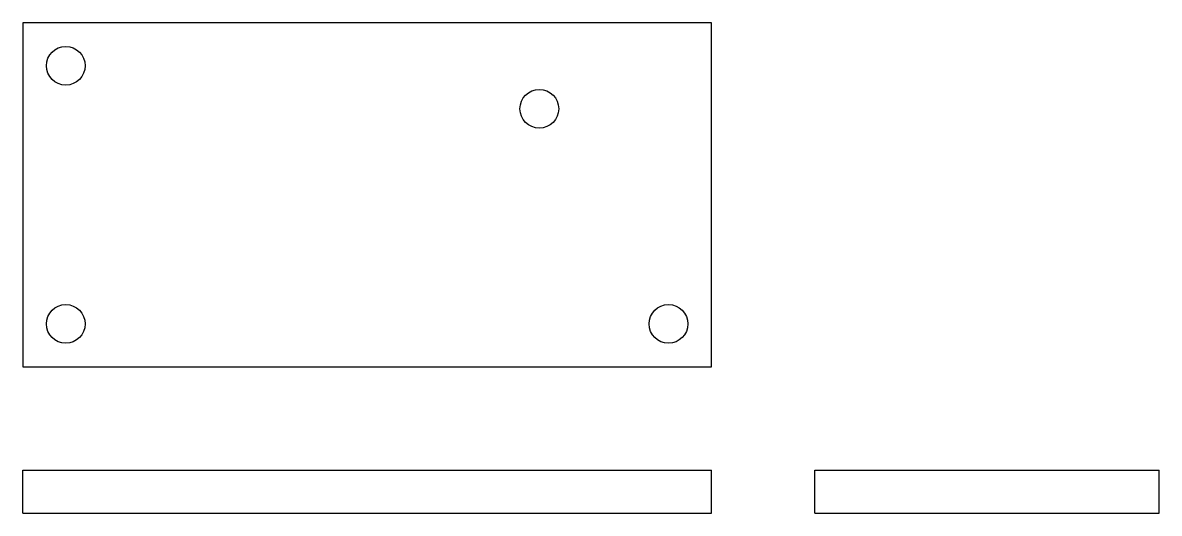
# Model space of a CAD drawing. Header units: millimetres. Extents: x 0 to 132, y 0 to 57.
import ezdxf

# ---------------------------------------------------------------- set-up
doc = ezdxf.new("R2010")
doc.units = ezdxf.units.MM
for name, color, linetype in [('FRONT', 2, 'CONTINUOUS'), ('RIGHT', 3, 'CONTINUOUS'), ('TOP', 1, 'CONTINUOUS')]:
    doc.layers.add(name, color=color, linetype=linetype)

msp = doc.modelspace()

# ---------------------------------------------------------------- linework, layer by layer
at = {"layer": 'FRONT'}
for p, q in [((0, 0), (0, 5)), ((0, 5), (80, 5)), ((80, 0), (80, 5)), ((0, 0), (80, 0))]:
    msp.add_line(p, q, dxfattribs=at)
at = {"layer": 'RIGHT'}
for p, q in [((92, 0), (92, 5)), ((92, 5), (132, 5)), ((132, 0), (132, 5)), ((92, 0), (132, 0))]:
    msp.add_line(p, q, dxfattribs=at)
at = {"layer": 'TOP'}
for p, q in [((0, 57), (0, 17)), ((80, 57), (0, 57)), ((80, 17), (80, 57)), ((0, 17), (80, 17))]:
    msp.add_line(p, q, dxfattribs=at)
for centre in [(5, 52), (60, 47), (5, 22), (75, 22)]:
    msp.add_circle(centre, 2.25, dxfattribs=at)

doc.saveas('drawing.dxf')
